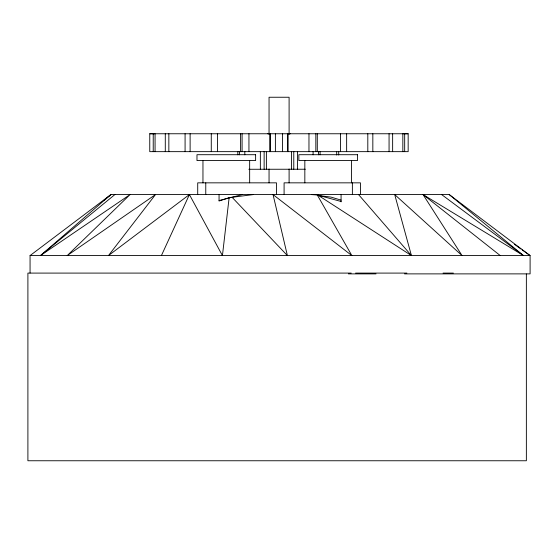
<?xml version="1.0" encoding="UTF-8"?>
<svg xmlns="http://www.w3.org/2000/svg" width="558" height="558" viewBox="0 0 558 558"><rect width="100%" height="100%" fill="white"/><g stroke="black" fill="none" stroke-linecap="round" stroke-linejoin="round"><path stroke-width="0.84" d="M253.353 194.575L229.136 197.671L222.433 255.578L189.406 194.575L108.461 255.578L155.494 194.575L67.218 255.578L130.077 194.575L40.476 255.578L110.937 194.575L449.225 194.575L530.1 255.578L530.1 273.88L404.515 273.88M161.408 255.578L189.406 194.575M103.579 200.615L110.937 194.575L30.062 255.578L30.062 273.008M40.476 255.578L114.878 194.575M229.136 197.671L219.057 201.019L219.057 194.575M219.057 200.552L242.374 194.575M267.631 133.76L268.803 133.753M403.608 133.753L408.163 133.76L408.163 151.65L149.76 151.65L149.76 133.76L154.301 133.753M149.76 133.76L408.163 133.76M248.826 169.276L305.303 169.227M30.062 255.578L530.1 255.578L522.323 249.984M351.219 273.092L27.9 273.092L27.9 460.755L526.361 460.755L526.361 273.964M355.579 273.092L406.908 273.092M443.045 273.092L453.368 273.092M348.373 273.88L376.029 273.88M289.114 133.753L290.293 133.76M311.35 194.575L317.293 194.993L341.071 201.48M317.265 195.342L330.957 197.093L341.071 200.12M318.067 195.223L411.427 255.578L394.701 194.575L462.045 255.578L423.041 194.575L523.474 255.578L449.225 194.575M514.553 244.397L520.914 248.966M441.636 194.575L523.474 255.578M423.041 194.575L500.261 255.578M232.219 197.441L287.398 255.578L273.036 194.575L351.854 255.578L317.293 194.993M358.55 194.575L411.427 255.578M404.676 133.753L404.676 151.65M402.834 133.753L402.834 151.65M392.637 133.753L392.637 151.65M389.065 133.753L389.065 151.65M372.835 133.753L372.835 151.65M367.806 133.753L367.806 151.65M360.447 194.575L360.447 182.843L284.092 182.843L284.092 194.575M352.377 182.843L352.377 194.575M351.526 160.571L351.526 182.843M346.644 133.753L346.644 151.65M341.071 194.575L341.071 201.856M340.478 133.753L340.478 151.65M338.72 151.65L338.72 154.998M336.704 151.65L336.704 154.998M320.083 151.392L320.083 154.796M318.506 151.392L318.506 154.796M317.3 133.753L317.3 151.65M315.835 133.753L315.835 151.65M313.094 151.392L313.094 154.796M308.965 133.753L308.965 151.65M304.835 160.571L304.835 182.843M297.56 151.392L297.56 169.276M293.773 151.392L293.773 169.276M291.534 151.392L291.534 169.276M289.1 134.429L289.1 97.245L269.047 97.245L269.047 134.429M289.1 169.011L289.1 182.843M287.956 133.753L287.956 151.65M287.733 133.753L287.733 151.65M282.515 133.753L282.515 151.65M276.482 194.575L276.482 182.843L197.713 182.843L197.713 194.575M275.394 133.753L275.394 151.65M270.177 133.753L270.177 151.65M269.967 133.753L269.967 151.65M269.047 169.011L269.047 182.843M266.389 151.392L266.389 169.276M264.136 151.392L264.136 169.276M260.356 151.392L260.356 169.276M249.656 160.571L249.656 182.843M248.945 133.753L248.945 151.65M244.816 151.392L244.816 154.796M242.088 133.753L242.088 151.65M240.61 133.753L240.61 151.65M239.403 151.392L239.403 154.796M237.827 151.392L237.827 154.796M217.432 133.753L217.432 151.65M211.273 133.753L211.273 151.65M205.769 182.843L205.769 194.575M202.959 160.571L202.959 182.843M190.118 133.753L190.118 151.65M185.082 133.753L185.082 151.65M168.844 133.753L168.844 151.65M165.287 133.753L165.287 151.65M155.068 133.753L155.068 151.65M153.227 133.753L153.227 151.65M255.62 154.706L196.981 154.706L196.981 160.571L255.62 160.571L255.62 154.706M357.497 154.706L298.851 154.706L298.851 160.571L357.497 160.571L357.497 154.706"/></g></svg>
